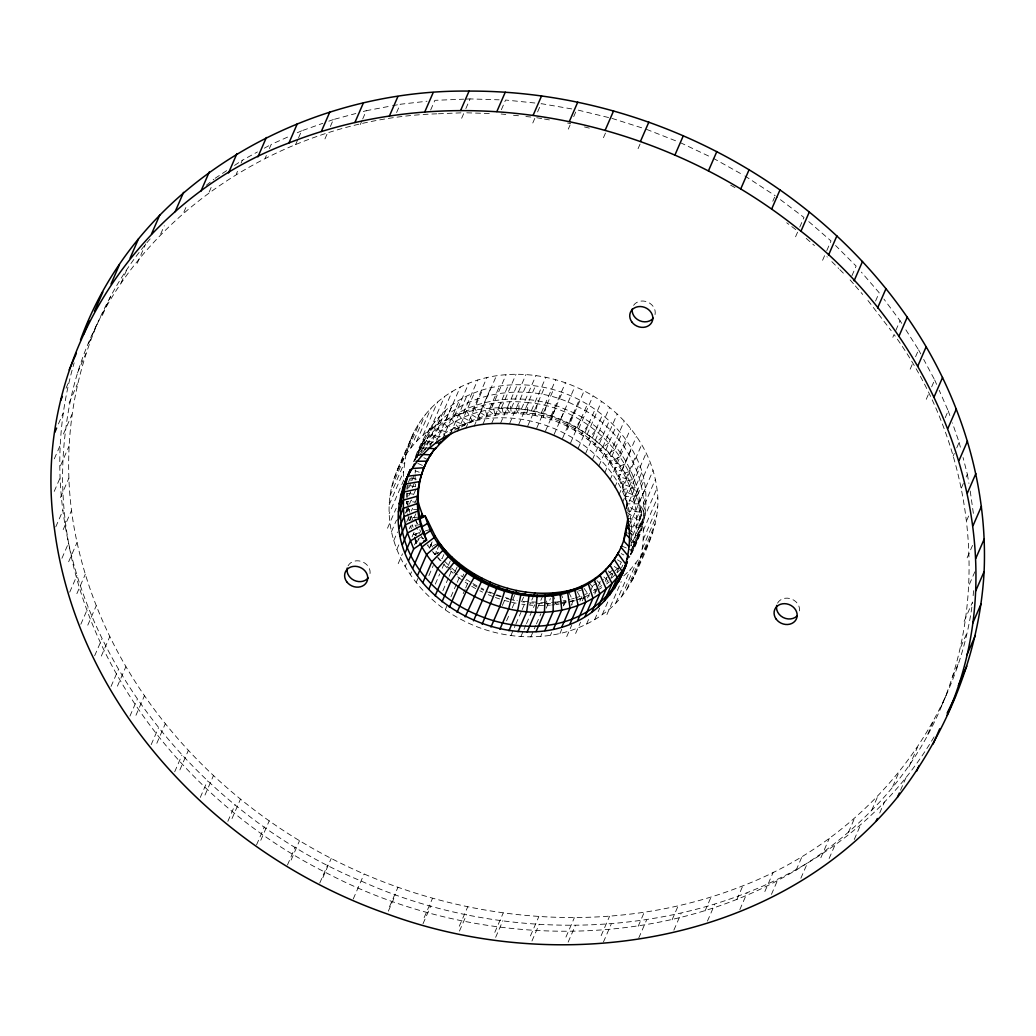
<?xml version="1.0" encoding="UTF-8"?>
<svg xmlns="http://www.w3.org/2000/svg" width="1036" height="1036" viewBox="0 0 1036 1036"><rect width="100%" height="100%" fill="white"/><g stroke="black" fill="none" stroke-linecap="round" stroke-linejoin="round"><path stroke-width="0.75" stroke-dasharray="5 3.75" d="M934.083 736.92C819.852 929.473 553.781 968.272 361.072 880.988C165.009 799.947 10.982 578.334 74.165 362.82M964.14 621.328L972.558 601.994C956.5 730.186 862.094 840.041 742.825 885.819C610.269 938.344 456.772 923.18 331.222 858.43C207.627 794.884 106.915 679.966 77.065 542.411C53.639 436.726 79.461 320.189 150.932 237.995M397.047 470.538C443.473 369.8 601.217 399.43 635.586 494.82C653.289 536.376 639.898 588.811 602.253 614.646C561.926 643.667 505.749 642.747 462.678 620.266C417.443 597.604 382.97 547.785 389.989 495.894C392.709 475.019 403.82 456.643 411.46 437.386C416.2 426.612 422.856 416.744 430.989 408.236C446.076 392.748 465.941 382.388 486.933 377.544C536.143 366.433 589.989 384.382 624.203 421.095C641.413 439.652 653.625 463.196 656.915 488.435C662.172 520.797 645.713 550.867 632.957 579.266M411.46 437.386L405.995 454.053L403.6 471.574L403.574 480.523L389.147 513.688M415.125 479.94L415.138 474.514M630.73 554.804C647.85 525.006 651.955 487.321 635.703 456.267C622.403 429.085 598.51 407.808 570.901 395.817C540.688 382.75 505.27 380.575 474.41 392.799C443.965 403.923 423.426 431.611 413.765 461.68M436.855 113.831C260.904 119.334 87.335 247.034 65.851 428.477C40.792 613.636 163.83 791.387 325.213 872.247C496.645 963.027 731.377 954.014 871.716 810.243C999.002 683.087 996.179 475.822 894.042 334.524L891.633 340.054M406.397 497.319L406.423 493.201M407.588 497.293L407.614 493.188M414.957 459.246C434.162 417.236 483.89 396.762 528.153 402.667L527.065 414.361C503.224 411.642 478.308 416.278 457.808 429.008L448.277 425.666C434.226 434.472 422.3 446.71 414.322 461.279M630.626 554.636C666.433 453.988 530.872 370.966 448.277 425.666M628.463 548.899L632.53 550.66C661.201 481.96 596.969 407.783 528.153 402.667M415.151 473.154L415.436 469.943M973.141 595.674L973.853 587.788M406.811 489.134L407.2 485.068M407.757 489.083L408.145 485.016M410.891 480.821L411.15 478.114M537.27 404.066L535.288 415.604L527.065 414.361L525.148 409.583M552.175 415.656L551.424 419.787C591.038 432.595 624.527 468.505 627.194 511.111M546.296 406.099L543.421 417.417L535.288 415.604L534.265 410.981M417.327 457.226L422.287 442.074M413.675 534.252L415.837 535.236L416.433 533.385M555.179 408.741L551.424 419.787L543.421 417.417L543.291 413.001M414.011 461.434C436.557 403.651 511.654 385.198 565.073 409.233C621.755 430.031 661.421 501.748 629.098 557.679M415.086 459.583C436.169 395.053 520.694 375.77 576.508 406.164C629.059 429.746 663.765 499.792 630.846 552.02M559.233 422.701L560.865 418.907M454.623 430.212C484.99 408.974 526.146 407.329 559.841 421.315L563.869 411.991M66.019 388.202L69.023 381.3M88.617 343.551L97.021 324.203M77.519 372.805L85.923 353.47M102.331 315.423L110.735 296.089M58.443 423.918L63.261 412.872M120.992 283.087L127.001 269.269M69.114 403.03L77.519 383.683M137.27 263.274L145.688 243.926M63.455 434.006L71.86 414.659M54.299 458.844L60.308 445.04M160.684 234.032L164.297 225.744M60.567 465.565L68.972 446.218M54.209 491.401L60.217 477.583M183.89 212.095L186.299 206.578M60.464 497.513L68.881 478.166M55.75 526.91L62.976 510.334M209.142 192.074L211.551 186.545M63.17 529.629L71.588 510.295M61.94 558.262L68.557 543.058M236.286 174.087L237.49 171.328M241.09 163.041L242.294 160.269L257.42 151.968M68.648 561.745L77.065 542.411M69.723 592.152L76.936 575.576M265.164 158.249L266.369 155.478M269.36 148.575L271.173 144.431L288.552 136.661M76.871 593.654L85.289 574.307M80.847 624.255L88.06 607.679M295.584 144.651L297.979 139.122M298.588 137.736L301.593 130.834L322.779 123.323M87.788 625.161L96.206 605.814M94.652 655.749L101.865 639.16M324.954 138.902L327.363 133.372M330.367 126.47L333.372 119.554L355.827 113.507M101.334 656.047L109.751 636.713M111.046 686.428L118.259 669.839M360.308 124.501L362.108 120.357M362.704 118.972L366.304 110.684L390.973 106.009M117.431 686.156L125.835 666.821M129.94 716.109L137.153 699.533M396.607 112.548L400.22 104.26L427 101.23M135.962 715.293L144.367 695.946M151.191 744.625L158.404 728.036M430.665 109.997L434.874 100.337L463.662 99.171M156.824 743.265L165.229 723.918M174.696 771.768L181.909 755.192M461.655 118.259L464.063 112.73L489.886 113.533M465.863 108.586L470.059 98.912L499.119 99.819M179.888 769.903L188.293 750.556M200.298 797.409L207.511 780.82M501.372 109.699L505.581 100.026L536.557 103.173M204.999 795.052L213.416 775.705M227.842 821.354L235.055 804.765M532.789 122.986L535.198 117.469M537.593 111.94L541.206 103.652L572.066 108.974M232.025 818.557L240.443 799.209M393.926 478.749L415.306 429.5M391.582 487.205L419.865 421.989M389.989 495.894L404.403 462.729M410.683 448.044L425.097 414.879M389.173 504.739L403.6 471.574M416.563 441.401L430.989 408.236M423.064 435.25L437.49 402.085M414.918 459.893L425.783 434.913M417.314 457.07L429.927 428.075M430.147 429.642L444.561 396.477M387.503 528.218L396.179 508.275M420.266 454.778L434.693 421.613M408.404 482.31L410.204 478.166M408.831 487.684L410.632 483.527M411.927 480.575L414.504 474.643M422.416 452.369L425.628 448.743L440.041 415.578M437.749 424.605L452.175 391.44M391.453 531.688L396.464 520.163M256.552 844.858L264.361 826.896M429.733 447.293L445.959 409.984M408.78 495.894L410.58 491.75L410.904 495.881M412.276 487.826L415.125 481.3M568.298 129.112L570.098 124.967M573.698 116.679L576.702 109.764M260.787 840.261L269.205 820.913M435.56 443.576L452.395 404.882M405.827 512.431L407.031 509.673L406.371 501.424L415.035 501.994M409.427 504.143L411.24 500L411.927 504.118M413.519 494.742L415.812 489.484M445.843 420.163L460.269 386.998M393.758 540.637L397.513 531.986M405.659 513.247L408.171 507.472L406.63 501.515M442.489 438.992L459.311 400.31M406.604 522.053L409.608 515.151M411.409 510.994L412.613 508.236M414.905 502.952L416.627 498.989M454.377 416.342L468.79 383.19M396.814 549.468L399.948 542.255M409.35 520.629L411.227 516.304L408.171 507.472M450.44 433.579L466.666 396.27M409.285 528.839L410.489 526.068L420.02 524.63M415.837 513.752L414.089 517.78L417.275 517.301M463.273 413.183L477.7 380.031M398.2 563.649L402.486 553.794M457.808 429.008L458.417 427.635L451.282 418.764M457.588 431.494L474.41 392.799M412.056 536.881L414.452 531.364L416.187 535.301M472.507 410.696L486.933 377.544M405.115 566.562L406.371 563.675M414.517 544.936L416.407 540.611M465.682 428.619L482.504 389.937M414.685 538.759L416.096 543.382L416.705 541.996L414.918 537.529M474.074 426.366L490.896 387.671M479.603 414.426L496.425 375.744M410.308 574.721L411.564 571.846M603.457 137.684L605.866 132.168M287.451 865.021L295.273 847.047M291.116 860.048L299.521 840.701M482.711 424.721L499.533 386.04M432.116 541.919L429.72 547.448L428.14 544.975M491.724 407.795L506.138 374.644M416.161 582.569L418.039 578.243M491.543 423.724L508.365 385.029M433.255 552.227L435.016 554.61L439.225 544.936M501.592 407.407L516.006 374.242M428.891 575.615L433.281 565.514M500.517 423.361L517.34 384.667M443.874 554.545L442.074 558.689L440.119 556.41M511.538 407.718L525.964 374.553M435.301 584.097L439.691 574.009M442.204 568.246L444.081 563.921L457.407 574.85M509.557 423.646L526.379 384.952M455.296 571.237L448.446 565.164L450.246 561.02M521.522 408.728L535.949 375.563M442.877 590.688L448.523 577.712M449.145 576.275L451.657 570.499M638.072 148.666L640.468 143.149M518.635 424.566L535.457 385.884M319.748 883.086L327.57 865.125M457.096 567.08L454.092 573.996L450.66 570.965M322.805 877.777L331.222 858.43M531.468 410.45L545.894 377.285M445.299 609.751L448.433 602.538M450.932 596.775L456.578 583.799M457.2 582.349L459.712 576.586M527.687 426.12L544.509 387.438M463.778 574.086L462.574 576.858L460.152 574.98M541.323 412.846L555.749 379.681M463.196 593.667L465.073 589.342M465.708 587.891L468.207 582.128L465.786 580.548M536.635 428.308L553.457 389.627M551.035 415.928L565.449 382.763M545.454 431.105L562.276 392.424M554.079 434.498L574.928 386.493M353.25 898.963L364.089 874.008M562.457 438.474L579.279 399.779M567.327 429.551L584.149 390.857M570.538 442.994L587.36 404.299M578.606 428.995L593.032 395.83M502.356 605.477L505.49 598.277L511.124 599.65M578.256 448.031L595.078 409.337M514.607 595.415L512.807 599.559L517.301 600.414M587.114 434.537L601.527 401.372M506.565 620.862L509.712 613.649M512.211 607.886L515.345 600.673L512.535 599.986M585.586 453.561L602.408 414.866M523.581 597.137L520.577 604.04L525.084 604.597M389.523 906.668L397.941 887.321M388.345 911.149L395.558 894.56M595.169 440.624L609.582 407.459M510.877 635.56L515.268 625.459M515.889 624.022L521.535 611.046M522.157 609.608L525.304 602.395L522.455 601.903M592.475 459.544L609.298 420.862M533.786 595.467L529.577 605.141L534.071 605.374M602.745 447.202L617.158 414.05M520.862 636.57L523.374 630.807M523.996 629.357L525.874 625.032M526.508 623.594L534.654 604.856M598.873 465.954L615.695 427.259M537.347 608.365L542.76 595.933M609.777 454.26L624.203 421.095M530.82 636.881L535.832 625.343M536.454 623.905L540.844 613.817M604.752 472.74L621.574 434.058M546.244 608.184L550.44 598.51M616.252 461.719L630.665 428.554M540.675 636.48L541.932 633.605M610.062 479.862L626.884 441.181M561.667 601.113L557.394 601.838L556.19 604.61L551.812 605.011M424.138 917.65L432.543 898.303M423.025 923.723L430.834 905.762M622.092 469.567L636.505 436.402M550.388 635.379L551.644 632.504M563.558 605.102L564.814 602.227L574.307 600.427L572.429 604.752M614.788 487.296L631.61 448.601M563.545 605.918L565.941 600.388L570.098 599.365M618.88 494.962L635.703 456.267M571.25 605.231L574.255 598.329L580.937 596.088M624.876 483.255L641.698 444.561M559.893 633.579L561.771 629.253M622.338 502.836L639.16 464.141M579.862 601.165L582.271 595.635M629.396 491.686L646.218 453.004M566.718 636.622L571.639 625.33M582.297 600.815L583.54 597.927L589.484 595.83M625.718 509.479L641.931 472.17M587.541 597.889L589.937 592.359L584.822 594.547M590.546 590.986L594.573 581.688M633.19 500.349L650.012 461.655M575.627 633.462L580.536 622.17M627.207 518.984L644.029 480.303M594.806 594.042L600.22 581.61L597.798 582.892M638.655 503.651L653.068 470.486M586.557 624.125L589.691 616.912M629.202 525.783L645.428 488.474M605.257 581.351L607.057 577.207L602.499 580.134M772.817 201.256L774.617 197.112M459.298 926.223L467.715 906.876M629.292 535.353L646.114 496.671M612.807 573.659L610.411 579.189L606.591 582.141M640.96 512.587L655.374 479.435M459.466 931.079L466.679 914.503M594.651 619.683L599.663 608.145M629.266 543.486L646.088 504.804M616.847 572.39L619.243 566.86M620.227 564.62L621.199 562.38M621.522 567.896L622.727 565.138M645.363 512.846L630.937 546.011C644.029 443.149 497.228 375.006 425.628 448.743M640.093 527.117L656.915 488.435M602.253 614.646L609.155 598.782M630.717 551.087L643.913 520.732M630.445 554.493L641.776 528.438M606.928 614.555L621.237 581.636M643.252 530.6L657.666 497.435M643.226 539.549L657.64 506.384M615.837 602.887L630.251 569.722L641.375 555.982L649.779 540.585M621.73 596.244L636.143 563.079M642.411 548.394L656.837 515.229M640.831 557.07L655.244 523.918M626.961 589.134L641.375 555.982M631.52 581.623L652.887 532.375M795.57 236.778L797.966 231.261L786.712 222.766M799.779 227.104L803.975 217.443L776.469 196.672M494.807 932.348L503.211 913.001M495.648 937.321L502.849 920.732M822.597 260.282L824.993 254.752L827.285 257.045M826.793 250.608L831.001 240.935L807.51 220.5M530.419 935.974L538.837 916.627M531.947 941.012L539.147 924.423M851.916 275.757L856.125 266.084L835.573 245.506M565.941 937.075L574.358 917.741M568.142 942.138L575.343 925.562M875.575 301.023L879.188 292.735L861.369 272.144M601.139 935.663L609.544 916.316M603.405 942.087L611.214 924.112M895.842 330.38L900.051 320.707L883.928 299.093M638.202 926.21L644.198 912.392M638.72 938.072L646.529 920.11M910.165 369.179L912.574 363.649M915.578 356.747L918.582 349.831L905.101 328.645M672.105 919.787L678.114 905.969M673.879 930.147L681.092 913.558M926.262 399.287L928.657 393.758M931.662 386.855L934.666 379.94L923.698 359.414M705.05 910.903L711.046 897.085M707.458 921.108L714.659 904.519M945.208 417.741L948.212 410.839L939.186 390.235M736.816 899.636L742.825 885.819M739.833 909.621L747.047 893.032M953.12 456.151L954.324 453.392M956.733 447.863L959.129 442.333L952.369 422.843M764.84 891.569L773.245 872.221M771.444 894.379L778.049 879.175M961.343 488.06L963.752 482.53M966.148 477.013L967.352 474.242L963.053 457.536M796.114 870.201L802.123 856.383M800.867 878.23L807.471 863.027M966.834 520.176L968.634 516.032M820.849 857.73L829.266 838.383M829.124 858.52L835.133 844.703M967.132 557.834L972.532 545.402M848.51 832.18L854.519 818.362M854.26 839.497L860.864 824.293M969.437 584.252L974.85 571.807M871.716 810.243L877.725 796.438M879.706 812.988L884.511 801.942M892.721 786.544L898.73 772.726M960.89 646.788L966.899 632.97M909.012 766.731L917.417 747.383M900.53 790.209L905.93 777.777M952.485 677L958.494 663.182M927.673 734.382L933.682 720.564M941.387 706.254L947.396 692.437M431.74 543.149L429.72 547.448L437.969 543.356M638.953 535.884L631.312 549.883M572.299 415.837L566.834 426.133L569.295 422.74M580.432 420.24L574.151 430.082L577.428 427.143M416.096 543.382L420.266 537.244L424.074 538.966M588.202 425.174L581.144 434.511L585.198 432.077M617.301 572.597L619.411 570.253M595.57 430.613L587.788 439.406L592.566 437.516M623.75 575.874L630.251 569.722M614.581 571.199L618.078 567.948M611.577 578.114L616.239 573.776M602.486 436.519L594.016 444.716L599.481 443.421M206.319 185.263L213.895 179.267M608.857 573.076L613.144 569.67M609.595 575.239L612.134 573.271M606.669 583.928L609.207 581.96M608.909 442.864L600.401 449.028L599.805 450.414L605.905 449.766M417.909 539.238L420.486 537.477M215.151 178.257L228.075 169.697M234.537 165.41L242.294 160.269M599.494 587.049L601.774 585.586M598.29 589.808L601.709 587.606M435.016 554.61L438.914 552.266M614.814 449.598L605.723 455.089L605.115 456.475L611.81 456.5M264.297 148.2L271.173 144.431M592.942 585.457L596.581 583.527M593.576 590.442L597.215 588.513M593.589 592.566L596.011 591.284L588.875 582.413M620.137 456.682L610.515 461.46L609.919 462.846L617.145 463.597M297.241 132.776L301.593 130.834M583.631 597.306L588.733 595.13L582.336 585.858M624.876 464.089L614.775 468.117L614.18 469.502L621.872 470.991M328.826 121.173L333.372 119.554M578.593 590.973L582.608 589.626M575.731 600.194L581.066 598.407L576.249 590.157M425.407 530.924L429.914 529.525M628.981 471.743L618.466 475.019L617.87 476.405L625.977 478.658M363.312 111.487L366.304 110.684M578.93 599.184L583.54 597.927M571.483 599.015L574.255 598.329M560.463 603.884L567.521 602.473M568.906 602.123L573.05 601.087L568.246 591.18M414.763 519.114L417.793 524.371M419.282 532.737L413.727 534.537M632.426 479.616L621.574 482.09L620.978 483.475L629.422 486.519M392.514 105.724L400.22 104.26M563.092 600.88L565.941 600.388M559.039 604.117L556.19 604.61L553.522 595.778M635.223 487.619L624.086 489.29L623.491 490.675L632.219 494.522M559.259 602.848L545.234 603.716M560.644 602.693L564.814 602.227M551.553 602.382L557.394 601.838M538.552 605.594L550.362 605.154M637.334 495.7L625.99 496.581L625.394 497.953L634.33 502.615M407.718 513.791L408.404 517.909L419.748 517.042M465.268 99.106L470.059 98.912M438.461 113.766L464.063 112.73M545.674 602.719L521.781 601.281M638.746 503.833L627.272 503.885L626.676 505.27L635.754 510.748M418.505 509.621L407.031 509.673L407.485 512.419M542.385 603.625L529.577 602.822M418.531 454.299L421.639 454.441M639.471 511.952L627.92 511.188C625.99 470.953 596.399 436.014 559.841 421.315M423.361 447.681L426.353 447.992M501.126 113.999L505.762 114.465M513.506 115.255L519.709 115.89M525.899 116.524L532.09 117.146M627.933 518.427L639.484 520.02M407.873 493.408L415.086 494.392M428.787 441.478L433.074 442.152M536.739 117.728L542.916 118.79M544.457 119.062L550.634 120.124M567.611 123.051L570.694 123.582M511.603 602.317L516.096 603.185M627.311 525.576L638.785 527.959M410.075 485.664L415.812 486.868M434.77 435.716L444.081 437.749M578.23 110.14L608.805 117.599M584.459 126.936L590.572 128.438M505.4 597.604L508.365 598.381M504.195 600.362L508.65 601.54M627.479 532.97L637.386 535.754M411.525 477.868L418.609 479.849M441.284 430.432L451.502 433.32M611.875 118.35L643.473 128.373M495.791 595.195L501.333 596.956M496.62 594.755L503.923 597.215M495.428 597.513L499.805 598.989M631.131 541.854L635.301 543.33M415.06 470.732L419.217 472.222M646.477 129.332L678.852 142.061M486.311 591.465L491.724 593.602M489.458 591.906L495.169 594.263M488.254 594.677L492.54 596.438M455.71 421.445L464.516 425.187L465.112 423.815L458.715 414.542M621.691 545.972L627.104 548.316M417.832 463.429L424.605 466.368M680.328 142.644L711.771 157.537M481.041 588.966L483.67 590.222M481.054 587.995L483.825 589.367M479.849 590.766L482.634 592.126M463.545 417.793L471.574 421.885L472.17 420.499L466.55 410.891M621.224 553.625L623.853 554.972M417.327 454.377L422.571 457.07M423.879 457.744L427.803 459.777M413.597 534.045L415.837 535.236M713.195 158.223L743.511 175.175M730.626 185.146L736.13 188.228M473.284 584.964L477.091 587.101M472.934 583.54L476.948 585.858M471.73 586.311L475.744 588.629M471.717 414.737L478.943 419.114L479.538 417.728L474.721 407.821M617.469 559.803L621.237 562.082M421.535 447.384L425.304 449.676M744.897 175.952L775.213 195.726M466.42 579.422L470.253 581.999M465.216 582.193L467.78 583.903M627.324 512.574L636.467 518.868M614.322 566.459L617.922 568.984M426.366 440.779L431.157 444.146M480.199 412.289L486.57 416.886L487.179 415.501L483.203 405.374M457.731 576.806L461.383 579.616M627.337 519.813L636.48 526.923M608.249 571.03L613.908 575.627M431.792 434.563L439.717 440.986M488.914 410.463L494.431 415.229L495.027 413.843L491.919 403.548M806.202 238.409L814.425 245.558M628.981 528.943L635.78 534.874M603.91 577.013L608.145 580.963M437.775 428.813L446.244 436.713M631.041 539.393L634.382 542.657M831.843 261.616L838.694 268.479M839.833 269.619L844.405 274.19M441.064 560.89L432.426 551.54M444.198 560.852L448.446 565.164M444.055 564.685L447.241 567.922M497.824 409.272L502.46 414.141L503.056 412.755L500.828 402.356M596.982 580.574L601.877 585.832M444.289 423.53L452.11 431.934M850.116 279.901L854.312 284.745M855.36 285.962L862.69 294.444M867.935 300.492L891.193 330.704M439.147 555.27L433.566 548.264M437.943 558.028L439.899 560.321M506.876 408.728L510.606 413.636L511.214 412.25L509.88 401.813M427.233 544.923L429.746 548.277M430.924 544.69L432.685 547.073M900.051 320.707L901.734 323.349M420.396 534.757L422.999 538.837M516.006 408.831L518.829 413.701L519.01 401.916M918.582 349.831L920.771 353.936M415.022 524.967L419.541 533.398M414.504 537.075L416.705 541.996M934.666 379.94L936.596 384.356M419.761 529.707L420.914 532.323M411.227 516.304L413.765 522.079M560.774 593.032L564.75 603.159M948.212 410.839L950.297 416.835M415.617 519.088L417.456 524.449M412.147 524.656L413.066 527.337M410.489 526.068L411.409 528.761M959.129 442.333L961.084 449.935M409.958 516.511L411.344 521.95M408.404 517.909L409.103 520.629M546.49 600.971L547.435 605.425M967.352 474.242L968.919 483.423M970.227 491.064L973.516 514.387M408.456 508.287L408.922 511.033M415.345 484.019L415.578 486.752M407.795 501.411L408.236 506.915M633.618 305.335A11.81 10.153 23.5 0 1 647.72 302.111A11.81 10.153 23.5 0 1 655.024 314.594M777.544 603.159A11.81 10.153 23.5 0 1 792.061 599.248A11.81 10.153 23.5 0 1 799.144 612.509M348.096 565.798A11.81 10.153 23.5 0 1 363.442 562.289A11.81 10.153 23.5 0 1 369.062 576.612"/><path stroke-width="1.5" d="M623.931 570.435C568.207 699.183 351.58 605.296 407.277 476.612M947.111 715.306C1022.247 544.625 942.501 341.271 800.957 231.222C660.657 117.301 459.09 75.693 288.953 142.955C133.929 200.803 29.837 364.18 54.558 529.668C78.063 708.87 220.279 855.568 387.153 913.92C559.699 977.479 777.57 944.936 897.526 797.124C947.292 732.633 979.655 653.315 984.109 571.613C987.567 493.006 965.578 414.542 926.158 346.801C833.099 188.681 651.592 90.456 469.075 91.09C305.659 89.109 137.943 181.87 80.484 340.028M423.607 541.051L426.612 540.119C413.908 510.217 414.296 473.284 435.949 447.513C415.216 473.271 411.499 510.67 426.612 540.119L413.701 548.912L408.715 560.372M627.686 521.289L627.933 518.427L623.581 540.766L629.02 546.684M628.58 556.436L621.095 547.345L624.177 539.38L627.311 525.576L626.715 526.961L628.981 528.943M622.131 574.579C670.875 449.546 463.247 359.544 405.464 480.756M83.812 334.11L88.902 320.694M407.303 476.728C360.178 603.742 573.258 690.96 626.404 564.75M624.527 569.049L627.35 561.603L618.634 581.74M410.282 469.852L402.641 488.215M69.179 369.852L76.392 353.276M94.457 311.37L102.875 292.022M111.02 284.045L119.438 264.698M60.606 400.634L62.419 396.49M130.07 258.223L138.487 238.876M54.843 432.219L56.643 428.075M151.489 234.058L159.907 214.711M175.136 211.694L183.553 192.359M200.867 191.297L209.285 171.95M228.529 172.96L236.946 153.626M257.951 156.812L266.369 137.477M288.953 142.955L297.371 123.621M321.341 131.468L329.759 112.134M354.921 122.429L363.325 103.082M389.471 115.877L397.889 96.542M424.786 111.875L433.203 92.541M460.657 110.425L469.075 91.09M496.853 111.564L505.27 92.217M533.151 115.255L541.569 95.921M410.191 469.917L407.873 475.239L410.67 469.502M408.961 473.594L410.774 469.45M400.505 495.907L405.685 483.98L407.886 476.171L421.406 474.592L422.002 473.206M413.105 466.77L414.309 463.998M399.054 503.807L404.195 491.983L405.685 483.98L419.425 481.636L420.02 480.251M398.329 511.849L403.431 500.116L404.195 491.983L418.078 488.837L418.673 487.464M569.334 121.497L577.738 102.15M398.303 519.981L403.367 508.326L403.431 500.116L417.378 496.166L417.974 494.794M424.605 466.368L423.996 467.754L412.237 468.492M427.803 459.777L427.208 461.162L415.928 461.266M398.99 528.166L404.027 516.588L403.367 508.326L417.314 503.574L417.922 502.188M431.598 453.483L431.002 454.856L421.639 454.441M445.156 437.749L435.353 448.899L427.855 448.135M400.388 536.35L405.4 524.812L404.027 516.588L417.909 511.007L418.505 509.621M402.486 544.483L407.485 532.983L405.4 524.812L419.14 518.427L419.748 517.042M418.155 508.443L419.308 505.788L417.21 497.668M405.257 552.512L410.256 541.025L423.504 533.022L424.112 531.636M420.357 517.806L422.079 513.817L419.308 505.788M421.613 524.397L421.017 525.77L407.485 532.983L413.701 548.912M418.855 517.068L425.226 516.096L428.321 521.963L427.713 523.348L422.416 526.547M412.807 568.052L422.002 546.917L434.498 537.347L435.107 535.975L428.321 521.963M431.416 529.059L430.821 530.445L424.359 534.835M605.166 130.238L613.584 110.891M417.534 575.472L426.715 554.364L438.746 544.055L439.342 542.67L435.107 535.975M422.843 582.595L432.012 561.525L444.107 549.119L439.342 542.67M428.723 589.38L437.865 568.363L449.378 555.283L444.107 549.119M445.079 551.787L445.545 550.699L437.904 541.53M435.12 595.791L444.237 574.838L455.102 561.111L449.378 555.283M530.782 595.104C501.256 591.932 473.051 578.58 451.45 558.262L451.942 557.109L445.545 550.699M640.442 141.427L648.86 122.08M442.009 601.786L451.087 580.898L461.266 566.588L455.102 561.111M458.3 564.322L458.831 563.092L451.942 557.109M449.339 607.316L458.378 586.531L467.819 571.652L461.266 566.588M465.578 569.942L466.161 568.622L458.831 563.092M457.057 612.354L466.058 591.673L474.734 576.301L467.819 571.652M473.258 575.097L473.879 573.659L466.161 568.622M465.138 616.873L481.947 580.484L474.734 576.301M481.287 579.72L481.96 578.179L473.879 573.659M674.941 154.999L683.346 135.664M473.517 620.836L489.432 584.174L481.947 580.484M489.601 583.825L490.339 582.141C517.521 593.848 548.795 596.904 577.337 588.409M419.8 518.984L425.226 516.096C447.151 595.286 574.294 631.222 618.609 552.279C595.609 594.263 539.005 604.299 497.125 587.373L482.141 624.229M498.174 587.36L498.964 585.534M504.998 590.041L499.715 606.889L490.96 627.026M506.928 590.3L507.782 588.344M513.001 592.165L508.598 609.233L499.909 629.215M515.811 592.644L516.731 590.52M521.069 593.732L517.573 610.955L508.961 630.769M708.443 170.862L716.847 151.528M524.786 594.366L525.783 592.087M529.163 594.742L526.573 612.043L518.039 631.701M533.786 595.467L534.861 593.006M537.218 595.169L535.547 612.509L527.078 631.973M545.221 595.027L544.431 612.328L536.052 631.61M551.644 595.752L552.874 592.929M553.082 594.314L553.185 611.512L544.884 630.613M560.774 593.032L560.178 594.405L561.745 610.062L553.522 628.981M740.74 188.94L749.145 169.593M568.246 591.18L567.637 592.566L570.046 607.99L561.913 626.715M575.446 588.785L574.85 590.17L578.062 605.309L570.007 623.84M582.336 585.858L581.74 587.244L585.728 602.033L577.751 620.383M588.875 582.413L588.28 583.786L593.006 598.186L585.107 616.342M595.027 578.464L594.431 579.849L599.844 593.783L592.035 611.758M600.738 574.061L600.142 575.433L606.202 588.862L598.458 606.656M605.982 569.204L605.387 570.577L612.043 583.449L604.376 601.074M610.735 563.921L610.126 565.306L617.314 577.57L609.725 595.027M614.944 558.274L614.348 559.66L622.014 571.276L614.49 588.577M626.055 532.569L625.459 533.954L629.914 538.306M623.581 540.766L624.177 539.38M621.095 547.345L621.691 545.972L618.013 553.651L626.094 564.594C580.315 643.239 456.526 616.796 419.956 543.071M771.639 209.091L780.056 189.756M627.091 559.427L628.295 556.669M800.957 231.222L809.362 211.875M828.502 255.167L836.907 235.832M854.104 280.808L862.509 261.46M877.596 307.951L886.013 288.617M898.86 336.467L907.264 317.12M917.754 366.148L926.158 346.801M934.148 396.827L942.553 377.493M947.953 428.321L956.357 408.974M959.077 460.424L967.482 441.077M967.456 492.942L975.86 473.594M973.037 525.666L981.442 506.319M975.795 558.404L984.2 539.07M975.705 590.96L984.109 571.613M876.106 821.289L877.311 818.518M972.752 623.128L981.157 603.781M897.526 797.124L899.326 792.98M966.989 654.7L975.394 635.353M916.575 771.302L918.971 765.772M933.138 743.965L939.743 728.761M958.417 685.495L966.821 666.148M947.124 713.157L955.516 695.959M438.888 444.146L440.844 441.906M451.502 433.32L440.248 443.291L435.949 442.605M578.735 588.034L582.776 586.596M489.432 584.174L497.125 587.373M481.96 578.179L490.339 582.141M447.202 553.936L451.45 558.262M422.079 513.817L423.232 516.446M653.289 318.156A11.81 10.153 23.5 0 1 639.665 320.733A11.81 10.153 23.5 0 1 632.219 309.039M797.085 615.902A11.81 10.153 23.5 0 1 783.164 617.482A11.81 10.153 23.5 0 1 776.702 605.387M368.168 577.946A11.81 10.153 23.5 0 1 354.118 580.328A11.81 10.153 23.5 0 1 347.241 568.026M631.83 321.976A11.81 10.153 23.5 0 0 651.774 322.351A11.81 10.153 23.5 0 0 640.261 306.526A11.81 10.153 23.5 0 0 631.83 321.976M776.171 619.114A11.81 10.153 23.5 0 0 796.114 619.502A11.81 10.153 23.5 0 0 784.602 603.664A11.81 10.153 23.5 0 0 776.171 619.114M346.71 581.753A11.81 10.153 23.5 0 0 366.653 582.141A11.81 10.153 23.5 0 0 355.141 566.303A11.81 10.153 23.5 0 0 346.71 581.753"/></g></svg>
